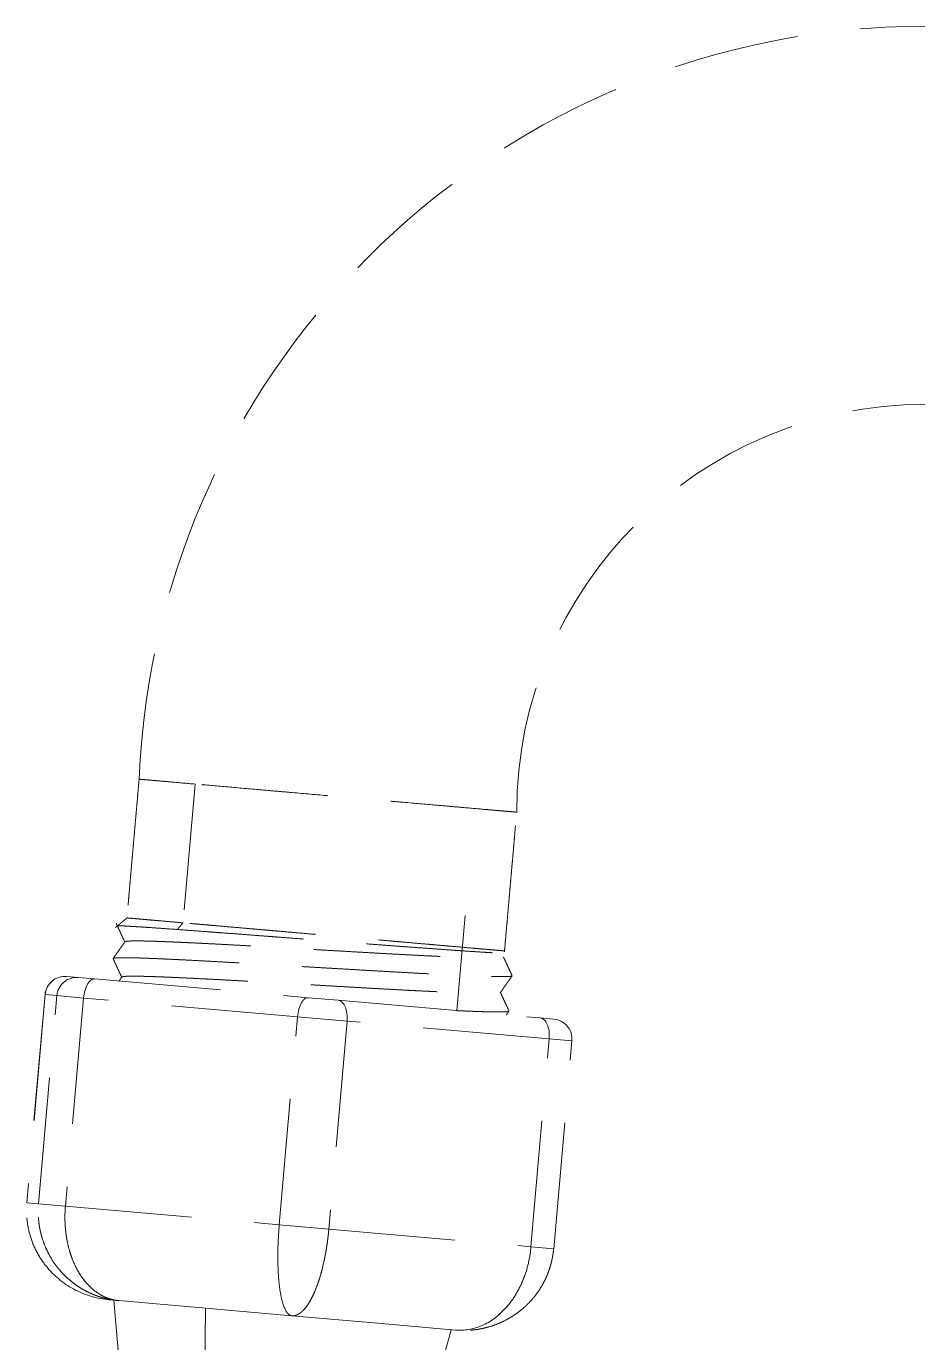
# Model space of a CAD drawing. Header units: millimetres. Extents: x 2433 to 4809, y -10272 to -6912.
# Drawn here: x 3970.9 to 4015.8, y -8203.8 to -8137.7 of the extents above; entities that cross this region are included whole.
import ezdxf

# ---------------------------------------------------------------- set-up
doc = ezdxf.new("R2010")
doc.units = ezdxf.units.MM
doc.linetypes.add('HIDDEN', pattern=[9.525, 6.35, -3.175])
doc.linetypes.add('HIDDEN2', pattern=[4.7625, 3.175, -1.5875])
doc.layers.add('HIDDEN', color=252, linetype='HIDDEN2', lineweight=13)

msp = doc.modelspace()

# ---------------------------------------------------------------- linework, layer by layer
at = {"layer": 'HIDDEN', "linetype": 'HIDDEN', "lineweight": 18, "extrusion": (-1, -2.22045e-16, 0)}
for p, q in [((3979.432, -8175.774), (3978.822, -8182.747)), ((3992.992, -8182.381), (3992.574, -8187.162)), ((3972.967, -8185.447), (3972.966, -8185.447)), ((3972.967, -8185.447), (3973.556, -8185.499)), ((3974.365, -8185.569), (3973.556, -8185.499)), ((3974.365, -8185.569), (3985.107, -8186.509)), ((3971.882, -8186.356), (3970.967, -8196.816)), ((3971.885, -8186.356), (3970.97, -8196.816)), ((3971.559, -8196.868), (3972.474, -8186.408)), ((3971.882, -8186.356), (3971.885, -8186.356)), ((3972.474, -8186.408), (3971.885, -8186.356)), ((3973.823, -8186.526), (3972.474, -8186.408)), ((3973.823, -8186.526), (3972.907, -8196.986)), ((3984.564, -8187.466), (3973.823, -8186.526)), ((3985.107, -8186.509), (3986.6, -8186.64)), ((3986.6, -8186.64), (3996.753, -8187.528)), ((3983.649, -8197.926), (3984.564, -8187.466)), ((3984.564, -8187.466), (3987.052, -8187.683)), ((3987.052, -8187.683), (3986.137, -8198.143)), ((3997.205, -8188.571), (3987.052, -8187.683)), ((3996.753, -8187.528), (3997.438, -8187.588)), ((3996.29, -8199.031), (3997.205, -8188.571)), ((3998.347, -8188.671), (3997.205, -8188.571)), ((3997.432, -8199.131), (3998.347, -8188.671)), ((3970.97, -8196.816), (3970.967, -8196.816)), ((3970.97, -8196.816), (3971.559, -8196.868)), ((3972.907, -8196.986), (3971.559, -8196.868)), ((3972.907, -8196.986), (3983.649, -8197.926)), ((3983.649, -8197.926), (3986.137, -8198.143)), ((3986.137, -8198.143), (3996.29, -8199.031)), ((3996.29, -8199.031), (3997.432, -8199.131)), ((3975.35, -8201.717), (3975.111, -8201.696)), ((3975.34, -8201.716), (3975.612, -8204.828)), ((3975.588, -8201.737), (3975.35, -8201.717)), ((3979.936, -8202.118), (3975.588, -8201.737)), ((3979.915, -8205.205), (3979.936, -8202.118)), ((3984.284, -8202.498), (3979.936, -8202.118)), ((3988.393, -8202.858), (3984.284, -8202.498)), ((3992.503, -8203.217), (3988.393, -8202.858)), ((3991.466, -8206.215), (3992.275, -8203.197))]:
    msp.add_line(p, q, dxfattribs=at)
at = {"layer": 'HIDDEN', "linetype": 'HIDDEN', "lineweight": 18, "extrusion": (0, 0, -1)}
for radius, start in [(39.5, 2.40747), (20.5, 360)]:
    msp.add_arc((-4016.073, -8177.186), radius, start, 90, dxfattribs=at)
at = {"layer": 'HIDDEN', "linetype": 'HIDDEN', "lineweight": 18}
for centre, start, end in [((3972.878, -8186.443), 85, 175), ((3997.351, -8188.584), 355, 85)]:
    msp.add_arc(centre, 1, start, end, dxfattribs=at)
for centre, major_axis, ratio, start_param, end_param in [((3972.88, -8186.443), (-0.087, -0.996), 0.998812, 3.141593, 4.712389), ((3973.469, -8186.495), (-0.087, -0.996), 0.998812, 3.141593, 4.712389), ((3974.278, -8186.566), (0.087, 0.996), 0.457207, 0, 1.570796), ((3985.02, -8187.505), (0.087, 0.996), 0.457207, 0, 1.570796), ((3986.512, -8187.636), (0.087, 0.996), 0.541605, 4.712389, 6.283185), ((3996.666, -8188.524), (0.087, 0.996), 0.541605, 4.712389, 6.283185)]:
    msp.add_ellipse(centre, major_axis=major_axis, ratio=ratio, start_param=start_param, end_param=end_param, dxfattribs=at)
for points, degree in [([(3976.608, -8175.527), (3976.303, -8179.013), (3975.998, -8182.5)], 2), ([(3994.959, -8184.202), (3995.268, -8180.67), (3995.577, -8177.138)], 2), ([(3976.002, -8182.497), (3975.714, -8182.738), (3975.426, -8182.98)], 2), ([(3975.458, -8182.778), (3975.673, -8183.241), (3975.888, -8183.705)], 2), ([(3978.813, -8182.746), (3978.53, -8183.083)], 1), ([(3978.822, -8182.747), (3978.819, -8182.747), (3978.816, -8182.747), (3978.813, -8182.746)], 3), ([(3975.891, -8183.7), (3975.598, -8184.121), (3975.304, -8184.543)], 2), ([(3995.344, -8185.402), (3995.127, -8184.937), (3994.911, -8184.471)], 2), ([(3975.303, -8184.551), (3975.518, -8185.015), (3975.733, -8185.478)], 2), ([(3975.736, -8185.474), (3975.665, -8185.575), (3975.594, -8185.677)], 2), ([(3994.756, -8186.253), (3995.049, -8185.832), (3995.343, -8185.411)], 2), ([(3995.188, -8187.176), (3994.973, -8186.712), (3994.759, -8186.249)], 2), ([(3995.052, -8187.379), (3995.12, -8187.282), (3995.188, -8187.184)], 2)]:
    msp.add_open_spline(points, degree=degree, dxfattribs=at)
for points, knots in [([(3979.432, -8175.774), (3978.991, -8175.735), (3978.595, -8175.701), (3978.07, -8175.655), (3977.907, -8175.64), (3977.61, -8175.614), (3977.342, -8175.591), (3977.129, -8175.572), (3976.945, -8175.556), (3976.866, -8175.549), (3976.677, -8175.533), (3976.613, -8175.527), (3976.608, -8175.527), (3976.608, -8175.527), (3976.608, -8175.527)], [0, 0, 0, 0, 0.247938, 0.247938, 0.371906, 0.371906, 0.495875, 0.619844, 0.619844, 0.743813, 0.743813, 0.99175, 0.99175, 1, 1, 1, 1]), ([(3995.573, -8177.186), (3995.573, -8177.186), (3995.517, -8177.181), (3995.344, -8177.166), (3995.269, -8177.159), (3995.092, -8177.144), (3994.886, -8177.126), (3994.625, -8177.103), (3994.336, -8177.078), (3994.176, -8177.064), (3993.66, -8177.019), (3993.27, -8176.984), (3992.618, -8176.927), (3992.389, -8176.907), (3991.909, -8176.865), (3991.659, -8176.843), (3990.889, -8176.776), (3990.346, -8176.729), (3989.488, -8176.654), (3989.193, -8176.628), (3988.599, -8176.576), (3988.299, -8176.55), (3987.393, -8176.47), (3986.778, -8176.416), (3985.527, -8176.307), (3984.91, -8176.253), (3984.001, -8176.173), (3983.7, -8176.147), (3983.104, -8176.095), (3982.808, -8176.069), (3981.944, -8175.993), (3981.398, -8175.946), (3980.363, -8175.855), (3979.872, -8175.812), (3979.432, -8175.774)], [0, 0, 0, 0, 0.080915, 0.080915, 0.122691, 0.122691, 0.164468, 0.206245, 0.206245, 0.248021, 0.248021, 0.331574, 0.331574, 0.373351, 0.373351, 0.415128, 0.415128, 0.498681, 0.498681, 0.540457, 0.540457, 0.582234, 0.582234, 0.665787, 0.665787, 0.74934, 0.74934, 0.791117, 0.791117, 0.832894, 0.832894, 0.916447, 0.916447, 1, 1, 1, 1]), ([(3975.517, -8182.905), (3975.516, -8182.903), (3975.519, -8182.902), (3975.538, -8182.898), (3975.566, -8182.898), (3975.62, -8182.898), (3975.631, -8182.898), (3975.656, -8182.899), (3975.67, -8182.899), (3975.713, -8182.9), (3975.746, -8182.901), (3975.854, -8182.906), (3975.94, -8182.91), (3976.139, -8182.92), (3976.253, -8182.926), (3976.445, -8182.938), (3976.512, -8182.942), (3976.618, -8182.949), (3976.655, -8182.952), (3976.729, -8182.957), (3976.768, -8182.959), (3976.962, -8182.972), (3977.13, -8182.984), (3977.49, -8183.008), (3977.681, -8183.022), (3978.088, -8183.051), (3978.303, -8183.066), (3978.53, -8183.083)], [0, 0, 0, 0, 0.058024, 0.058024, 0.175771, 0.175771, 0.205208, 0.205208, 0.234645, 0.234645, 0.293518, 0.293518, 0.411265, 0.411265, 0.529012, 0.529012, 0.587886, 0.587886, 0.617322, 0.617322, 0.646759, 0.646759, 0.764506, 0.764506, 0.882253, 0.882253, 1, 1, 1, 1]), ([(3978.813, -8182.746), (3978.591, -8182.727), (3978.381, -8182.709), (3977.985, -8182.675), (3977.799, -8182.658), (3977.539, -8182.635), (3977.455, -8182.628), (3977.294, -8182.614), (3977.216, -8182.607), (3977.123, -8182.599), (3977.105, -8182.597), (3977.068, -8182.594), (3977.05, -8182.592), (3976.997, -8182.588), (3976.963, -8182.585), (3976.862, -8182.576), (3976.798, -8182.57), (3976.618, -8182.554), (3976.512, -8182.545), (3976.375, -8182.533), (3976.333, -8182.53), (3976.256, -8182.523), (3976.221, -8182.52), (3976.174, -8182.516), (3976.159, -8182.515), (3976.132, -8182.512), (3976.093, -8182.509), (3976.064, -8182.506), (3976.016, -8182.502), (3976, -8182.5), (3975.998, -8182.5), (3975.998, -8182.5), (3975.998, -8182.5)], [0, 0, 0, 0, 0.124226, 0.124226, 0.248451, 0.248451, 0.310564, 0.310564, 0.372677, 0.372677, 0.388205, 0.388205, 0.403733, 0.403733, 0.43479, 0.43479, 0.496903, 0.496903, 0.621128, 0.621128, 0.683241, 0.683241, 0.745354, 0.745354, 0.776411, 0.776411, 0.807467, 0.86958, 0.86958, 0.993805, 0.993805, 1, 1, 1, 1]), ([(3978.53, -8183.083), (3978.76, -8183.099), (3978.999, -8183.117), (3979.497, -8183.154), (3979.755, -8183.173), (3980.09, -8183.198), (3980.157, -8183.204), (3980.293, -8183.214), (3980.362, -8183.219), (3980.568, -8183.234), (3980.707, -8183.245), (3981.128, -8183.276), (3981.415, -8183.298), (3981.999, -8183.343), (3982.297, -8183.365), (3982.753, -8183.401), (3982.906, -8183.412), (3983.1, -8183.427), (3983.139, -8183.43), (3983.216, -8183.436), (3983.255, -8183.439), (3983.372, -8183.448), (3983.45, -8183.454), (3983.841, -8183.484), (3984.154, -8183.508), (3984.781, -8183.556), (3985.096, -8183.58), (3985.727, -8183.628), (3986.043, -8183.652), (3986.399, -8183.679), (3986.478, -8183.685), (3986.558, -8183.691), (3986.676, -8183.7), (3986.913, -8183.718), (3987.146, -8183.736), (3987.611, -8183.771), (3987.916, -8183.794), (3988.518, -8183.84), (3988.815, -8183.862), (3989.253, -8183.895), (3989.398, -8183.905), (3989.614, -8183.921), (3989.686, -8183.927), (3989.828, -8183.937), (3989.898, -8183.943), (3990.248, -8183.969), (3990.518, -8183.988), (3991.041, -8184.026), (3991.294, -8184.045), (3991.781, -8184.079), (3992.015, -8184.096), (3992.297, -8184.115), (3992.352, -8184.119), (3992.462, -8184.127), (3992.516, -8184.131), (3992.676, -8184.142), (3992.779, -8184.149), (3993.079, -8184.17), (3993.266, -8184.182), (3993.615, -8184.206), (3993.777, -8184.216), (3994.001, -8184.23), (3994.072, -8184.234), (3994.157, -8184.239), (3994.174, -8184.24), (3994.207, -8184.242), (3994.256, -8184.245), (3994.303, -8184.247), (3994.454, -8184.256), (3994.559, -8184.261), (3994.74, -8184.27), (3994.816, -8184.273), (3994.907, -8184.276), (3994.934, -8184.277), (3994.979, -8184.277), (3994.998, -8184.277), (3995.044, -8184.276), (3995.058, -8184.274), (3995.055, -8184.267), (3995.038, -8184.263), (3994.973, -8184.251), (3994.925, -8184.244), (3994.845, -8184.233), (3994.82, -8184.23), (3994.792, -8184.227), (3994.773, -8184.224), (3994.763, -8184.223), (3994.713, -8184.217), (3994.67, -8184.211), (3994.529, -8184.194), (3994.42, -8184.182), (3994.174, -8184.155), (3994.037, -8184.14), (3993.809, -8184.116), (3993.73, -8184.108), (3993.605, -8184.095), (3993.563, -8184.091), (3993.498, -8184.084), (3993.476, -8184.082), (3993.431, -8184.077), (3993.409, -8184.075), (3993.231, -8184.057), (3993.067, -8184.04), (3992.893, -8184.023)], [0, 0, 0, 0, 0.032401, 0.032401, 0.064801, 0.064801, 0.072902, 0.072902, 0.081002, 0.081002, 0.097202, 0.097202, 0.129603, 0.129603, 0.162004, 0.162004, 0.178204, 0.178204, 0.182254, 0.182254, 0.186304, 0.186304, 0.194404, 0.194404, 0.226805, 0.226805, 0.259206, 0.259206, 0.291607, 0.291607, 0.295657, 0.299707, 0.299707, 0.307807, 0.324007, 0.324007, 0.356408, 0.356408, 0.388809, 0.388809, 0.405009, 0.405009, 0.413109, 0.413109, 0.42121, 0.42121, 0.45361, 0.45361, 0.486011, 0.486011, 0.518412, 0.518412, 0.526512, 0.526512, 0.534612, 0.534612, 0.550812, 0.550812, 0.583213, 0.583213, 0.615614, 0.615614, 0.631814, 0.631814, 0.635864, 0.635864, 0.639914, 0.648015, 0.648015, 0.680415, 0.680415, 0.712816, 0.712816, 0.729016, 0.729016, 0.745217, 0.745217, 0.777618, 0.777618, 0.810018, 0.810018, 0.842419, 0.842419, 0.850519, 0.854569, 0.854569, 0.858619, 0.858619, 0.87482, 0.87482, 0.907221, 0.907221, 0.939621, 0.939621, 0.955822, 0.955822, 0.963922, 0.963922, 0.967972, 0.967972, 0.972022, 0.972022, 1, 1, 1, 1]), ([(3994.963, -8184.159), (3994.963, -8184.159), (3994.95, -8184.158), (3994.909, -8184.155), (3994.891, -8184.153), (3994.863, -8184.151), (3994.857, -8184.151), (3994.845, -8184.15), (3994.826, -8184.148), (3994.806, -8184.146), (3994.761, -8184.142), (3994.695, -8184.136), (3994.614, -8184.129), (3994.482, -8184.117), (3994.379, -8184.108), (3994.146, -8184.088), (3994.014, -8184.076), (3993.795, -8184.058), (3993.719, -8184.051), (3993.56, -8184.037), (3993.478, -8184.03), (3993.222, -8184.008), (3993.04, -8183.992), (3992.651, -8183.957), (3992.444, -8183.939), (3992.171, -8183.915), (3992.088, -8183.908), (3992.003, -8183.9), (3991.946, -8183.895), (3991.917, -8183.893), (3991.773, -8183.88), (3991.656, -8183.87), (3991.417, -8183.849), (3991.174, -8183.828), (3990.923, -8183.806), (3990.539, -8183.773), (3990.276, -8183.75), (3989.868, -8183.714), (3989.661, -8183.696), (3989.449, -8183.677), (3989.307, -8183.664), (3989.235, -8183.658), (3989.019, -8183.639), (3988.875, -8183.627), (3988.583, -8183.601), (3988.437, -8183.589), (3987.994, -8183.55), (3987.696, -8183.524), (3987.091, -8183.471), (3986.786, -8183.444), (3986.399, -8183.41), (3986.321, -8183.404), (3986.205, -8183.393), (3986.166, -8183.39), (3986.088, -8183.383), (3985.893, -8183.366), (3985.699, -8183.349), (3985.234, -8183.308), (3984.926, -8183.281), (3984.312, -8183.228), (3984.006, -8183.201), (3983.55, -8183.161), (3983.398, -8183.148), (3983.171, -8183.128), (3983.095, -8183.122), (3982.944, -8183.108), (3982.869, -8183.102), (3982.645, -8183.082), (3982.349, -8183.056), (3982.06, -8183.03), (3981.631, -8182.993), (3981.351, -8182.969), (3980.804, -8182.921), (3980.537, -8182.898), (3980.211, -8182.869), (3980.146, -8182.864), (3980.018, -8182.852), (3979.954, -8182.847), (3979.765, -8182.83), (3979.641, -8182.819), (3979.399, -8182.798), (3979.28, -8182.787), (3979.047, -8182.767), (3978.933, -8182.757), (3978.822, -8182.747)], [0, 0, 0, 0, 0.039344, 0.039344, 0.060228, 0.060228, 0.065449, 0.065449, 0.07067, 0.081112, 0.081112, 0.101996, 0.12288, 0.12288, 0.164647, 0.164647, 0.206415, 0.206415, 0.227299, 0.227299, 0.248183, 0.248183, 0.28995, 0.28995, 0.331718, 0.331718, 0.34216, 0.347381, 0.347381, 0.352602, 0.352602, 0.373486, 0.373486, 0.394369, 0.415253, 0.415253, 0.457021, 0.457021, 0.477905, 0.488347, 0.488347, 0.498788, 0.498788, 0.519672, 0.519672, 0.540556, 0.540556, 0.582324, 0.582324, 0.624091, 0.624091, 0.634533, 0.634533, 0.639754, 0.639754, 0.644975, 0.665859, 0.665859, 0.707627, 0.707627, 0.749394, 0.749394, 0.770278, 0.770278, 0.78072, 0.78072, 0.791162, 0.791162, 0.812046, 0.832929, 0.832929, 0.874697, 0.874697, 0.916465, 0.916465, 0.926907, 0.926907, 0.937349, 0.937349, 0.958232, 0.958232, 0.979116, 0.979116, 1, 1, 1, 1]), ([(3975.111, -8201.696), (3974.518, -8201.644), (3973.935, -8201.475), (3972.878, -8200.93), (3972.404, -8200.554), (3971.829, -8199.876), (3971.66, -8199.632), (3971.373, -8199.115), (3971.255, -8198.843), (3971.075, -8198.281), (3971.013, -8197.991), (3970.948, -8197.406), (3970.944, -8197.11), (3970.97, -8196.816)], [0, 0, 0, 0, 0.25, 0.25, 0.5, 0.5, 0.625, 0.625, 0.75, 0.75, 0.875, 0.875, 1, 1, 1, 1]), ([(3975.588, -8201.737), (3975.577, -8201.736), (3975.554, -8201.734), (3975.521, -8201.731), (3975.488, -8201.728), (3975.456, -8201.724), (3975.423, -8201.72), (3975.391, -8201.716), (3975.36, -8201.711), (3975.328, -8201.707), (3975.297, -8201.702), (3975.266, -8201.697), (3975.235, -8201.692), (3975.205, -8201.687), (3975.175, -8201.681), (3975.145, -8201.676), (3975.116, -8201.67), (3975.086, -8201.664), (3975.058, -8201.658), (3975.029, -8201.652), (3975.001, -8201.646), (3974.973, -8201.639), (3974.945, -8201.633), (3974.917, -8201.626), (3974.89, -8201.619), (3974.863, -8201.612), (3974.837, -8201.605), (3974.81, -8201.598), (3974.784, -8201.591), (3974.759, -8201.583), (3974.733, -8201.576), (3974.708, -8201.568), (3974.683, -8201.561), (3974.658, -8201.553), (3974.634, -8201.546), (3974.61, -8201.538), (3974.586, -8201.53), (3974.563, -8201.522), (3974.54, -8201.514), (3974.517, -8201.506), (3974.494, -8201.498), (3974.472, -8201.49), (3974.45, -8201.482), (3974.428, -8201.474), (3974.407, -8201.466), (3974.386, -8201.458), (3974.365, -8201.45), (3974.344, -8201.441), (3974.324, -8201.433), (3974.304, -8201.425), (3974.284, -8201.417), (3974.264, -8201.409), (3974.245, -8201.4), (3974.226, -8201.392), (3974.207, -8201.384), (3974.189, -8201.376), (3974.171, -8201.368), (3974.153, -8201.36), (3974.135, -8201.351), (3974.118, -8201.343), (3974.1, -8201.335), (3974.084, -8201.327), (3974.067, -8201.319), (3974.051, -8201.312), (3974.035, -8201.304), (3974.019, -8201.296), (3974.003, -8201.288), (3973.895, -8201.234), (3973.701, -8201.126), (3973.434, -8200.951), (3973.189, -8200.764), (3972.964, -8200.568), (3972.76, -8200.364), (3972.532, -8200.105), (3972.291, -8199.78), (3972.055, -8199.382), (3971.864, -8198.97), (3971.759, -8198.666), (3971.706, -8198.482), (3971.689, -8198.418), (3971.673, -8198.354), (3971.658, -8198.291), (3971.644, -8198.226), (3971.63, -8198.162), (3971.618, -8198.098), (3971.606, -8198.033), (3971.596, -8197.969), (3971.586, -8197.904), (3971.577, -8197.839), (3971.57, -8197.774), (3971.563, -8197.71), (3971.557, -8197.645), (3971.552, -8197.58), (3971.548, -8197.515), (3971.545, -8197.45), (3971.543, -8197.385), (3971.541, -8197.32), (3971.541, -8197.255), (3971.542, -8197.19), (3971.543, -8197.126), (3971.546, -8197.061), (3971.549, -8196.996), (3971.553, -8196.932), (3971.557, -8196.889), (3971.559, -8196.868)], [0, 0, 0, 0, 0.004895, 0.009754, 0.014575, 0.019359, 0.024106, 0.028816, 0.033489, 0.038124, 0.042723, 0.047284, 0.051808, 0.056296, 0.060746, 0.065158, 0.069534, 0.073873, 0.078174, 0.082439, 0.086666, 0.090856, 0.095009, 0.099125, 0.103204, 0.107246, 0.11125, 0.115218, 0.119148, 0.123042, 0.126898, 0.130717, 0.134499, 0.138243, 0.141951, 0.145621, 0.149255, 0.152851, 0.15641, 0.159932, 0.163417, 0.166865, 0.170276, 0.17365, 0.176986, 0.180285, 0.183548, 0.186773, 0.189961, 0.193112, 0.196226, 0.199302, 0.202342, 0.205344, 0.20831, 0.211238, 0.214129, 0.216983, 0.2198, 0.22258, 0.225323, 0.228028, 0.230697, 0.233328, 0.235923, 0.23848, 0.241, 0.243483, 0.291074, 0.337066, 0.381462, 0.424265, 0.465479, 0.505108, 0.572167, 0.63756, 0.701316, 0.763466, 0.772694, 0.78191, 0.791115, 0.800309, 0.809492, 0.818665, 0.827826, 0.836977, 0.846117, 0.855246, 0.864366, 0.873475, 0.882574, 0.891663, 0.900743, 0.909812, 0.918872, 0.927923, 0.936964, 0.945996, 0.955018, 0.964032, 0.973037, 0.982033, 0.991021, 1, 1, 1, 1]), ([(3972.907, -8196.986), (3972.906, -8196.996), (3972.905, -8197.017), (3972.902, -8197.049), (3972.9, -8197.08), (3972.898, -8197.112), (3972.895, -8197.144), (3972.894, -8197.175), (3972.892, -8197.207), (3972.89, -8197.239), (3972.889, -8197.27), (3972.887, -8197.302), (3972.886, -8197.334), (3972.885, -8197.365), (3972.884, -8197.397), (3972.884, -8197.429), (3972.883, -8197.461), (3972.883, -8197.492), (3972.883, -8197.524), (3972.882, -8197.556), (3972.883, -8197.588), (3972.883, -8197.619), (3972.883, -8197.651), (3972.884, -8197.683), (3972.884, -8197.714), (3972.885, -8197.746), (3972.886, -8197.778), (3972.888, -8197.81), (3972.889, -8197.841), (3972.89, -8197.873), (3972.892, -8197.905), (3972.894, -8197.936), (3972.896, -8197.968), (3972.898, -8197.999), (3972.9, -8198.031), (3972.903, -8198.063), (3972.905, -8198.094), (3972.908, -8198.126), (3972.911, -8198.157), (3972.914, -8198.188), (3972.917, -8198.22), (3972.92, -8198.251), (3972.924, -8198.282), (3972.928, -8198.314), (3972.932, -8198.345), (3972.936, -8198.376), (3972.94, -8198.407), (3972.944, -8198.438), (3972.949, -8198.469), (3972.953, -8198.501), (3972.958, -8198.531), (3972.963, -8198.562), (3972.968, -8198.593), (3972.973, -8198.624), (3973.002, -8198.785), (3973.065, -8199.075), (3973.187, -8199.481), (3973.341, -8199.872), (3973.519, -8200.227), (3973.72, -8200.548), (3973.942, -8200.837), (3974.197, -8201.102), (3974.392, -8201.26), (3974.506, -8201.339), (3974.528, -8201.353), (3974.55, -8201.368), (3974.573, -8201.383), (3974.597, -8201.399), (3974.622, -8201.414), (3974.648, -8201.429), (3974.674, -8201.445), (3974.701, -8201.46), (3974.729, -8201.475), (3974.757, -8201.49), (3974.787, -8201.505), (3974.817, -8201.52), (3974.848, -8201.535), (3974.88, -8201.55), (3974.912, -8201.564), (3974.945, -8201.579), (3974.979, -8201.592), (3975.014, -8201.606), (3975.05, -8201.619), (3975.087, -8201.632), (3975.124, -8201.644), (3975.162, -8201.656), (3975.201, -8201.667), (3975.241, -8201.678), (3975.281, -8201.688), (3975.323, -8201.697), (3975.365, -8201.706), (3975.408, -8201.714), (3975.452, -8201.721), (3975.496, -8201.728), (3975.542, -8201.733), (3975.572, -8201.736), (3975.588, -8201.737)], [0, 0, 0, 0, 0.004404, 0.00881, 0.013218, 0.017628, 0.02204, 0.026454, 0.03087, 0.035289, 0.039709, 0.044132, 0.048557, 0.052984, 0.057413, 0.061845, 0.066278, 0.070714, 0.075153, 0.079593, 0.084036, 0.088481, 0.092928, 0.097378, 0.10183, 0.106285, 0.110741, 0.115201, 0.119662, 0.124126, 0.128592, 0.133061, 0.137533, 0.142006, 0.146483, 0.150961, 0.155443, 0.159926, 0.164413, 0.168902, 0.173393, 0.177887, 0.182384, 0.186883, 0.191385, 0.195889, 0.200396, 0.204906, 0.209419, 0.213934, 0.218452, 0.222972, 0.227496, 0.232022, 0.23655, 0.298699, 0.362458, 0.427857, 0.494924, 0.554949, 0.618545, 0.685727, 0.756503, 0.761506, 0.766657, 0.771957, 0.777405, 0.783002, 0.788747, 0.794641, 0.800683, 0.806874, 0.813213, 0.819701, 0.826337, 0.833121, 0.840054, 0.847136, 0.854366, 0.861745, 0.869272, 0.876948, 0.884772, 0.892744, 0.900865, 0.909135, 0.917553, 0.92612, 0.934835, 0.943699, 0.952711, 0.961872, 0.971181, 0.980639, 0.990245, 1, 1, 1, 1]), ([(3983.649, -8197.926), (3983.624, -8198.219), (3983.605, -8198.513), (3983.58, -8199.091), (3983.575, -8199.375), (3983.579, -8199.921), (3983.588, -8200.184), (3983.62, -8200.678), (3983.643, -8200.91), (3983.731, -8201.545), (3983.816, -8201.887), (3984.025, -8202.358), (3984.149, -8202.486), (3984.284, -8202.498)], [0, 0, 0, 0, 0.125, 0.125, 0.25, 0.25, 0.375, 0.375, 0.5, 0.5, 0.75, 0.75, 1, 1, 1, 1]), ([(3986.137, -8198.143), (3986.136, -8198.154), (3986.134, -8198.175), (3986.131, -8198.206), (3986.128, -8198.238), (3986.125, -8198.269), (3986.122, -8198.301), (3986.119, -8198.332), (3986.116, -8198.364), (3986.112, -8198.395), (3986.109, -8198.427), (3986.106, -8198.458), (3986.102, -8198.49), (3986.099, -8198.521), (3986.095, -8198.553), (3986.091, -8198.584), (3986.087, -8198.616), (3986.083, -8198.647), (3986.079, -8198.679), (3986.075, -8198.71), (3986.071, -8198.741), (3986.067, -8198.773), (3986.063, -8198.804), (3986.059, -8198.835), (3986.054, -8198.867), (3986.05, -8198.898), (3986.045, -8198.929), (3986.041, -8198.96), (3986.036, -8198.991), (3986.031, -8199.023), (3986.026, -8199.054), (3986.021, -8199.085), (3986.017, -8199.116), (3986.011, -8199.147), (3986.006, -8199.178), (3986.001, -8199.209), (3985.996, -8199.239), (3985.991, -8199.27), (3985.985, -8199.301), (3985.98, -8199.332), (3985.974, -8199.362), (3985.969, -8199.393), (3985.963, -8199.423), (3985.957, -8199.454), (3985.952, -8199.484), (3985.946, -8199.514), (3985.94, -8199.545), (3985.934, -8199.575), (3985.928, -8199.605), (3985.922, -8199.635), (3985.915, -8199.665), (3985.909, -8199.695), (3985.903, -8199.725), (3985.896, -8199.755), (3985.862, -8199.91), (3985.796, -8200.189), (3985.688, -8200.574), (3985.566, -8200.942), (3985.438, -8201.27), (3985.304, -8201.561), (3985.164, -8201.818), (3985.011, -8202.048), (3984.9, -8202.179), (3984.837, -8202.242), (3984.825, -8202.254), (3984.813, -8202.266), (3984.8, -8202.278), (3984.787, -8202.29), (3984.774, -8202.302), (3984.76, -8202.314), (3984.746, -8202.326), (3984.731, -8202.337), (3984.716, -8202.349), (3984.701, -8202.36), (3984.686, -8202.372), (3984.67, -8202.382), (3984.654, -8202.393), (3984.637, -8202.404), (3984.62, -8202.414), (3984.603, -8202.423), (3984.585, -8202.433), (3984.567, -8202.442), (3984.549, -8202.45), (3984.531, -8202.458), (3984.512, -8202.465), (3984.492, -8202.472), (3984.473, -8202.478), (3984.453, -8202.484), (3984.433, -8202.489), (3984.412, -8202.493), (3984.391, -8202.496), (3984.37, -8202.498), (3984.349, -8202.5), (3984.327, -8202.5), (3984.306, -8202.5), (3984.291, -8202.499), (3984.284, -8202.498)], [0, 0, 0, 0, 0.004404, 0.00881, 0.013218, 0.017628, 0.02204, 0.026454, 0.03087, 0.035289, 0.039709, 0.044132, 0.048557, 0.052984, 0.057413, 0.061845, 0.066278, 0.070714, 0.075153, 0.079593, 0.084036, 0.088481, 0.092928, 0.097378, 0.10183, 0.106285, 0.110741, 0.115201, 0.119662, 0.124126, 0.128592, 0.133061, 0.137533, 0.142006, 0.146483, 0.150961, 0.155443, 0.159926, 0.164413, 0.168902, 0.173393, 0.177887, 0.182384, 0.186883, 0.191385, 0.195889, 0.200396, 0.204906, 0.209419, 0.213934, 0.218452, 0.222972, 0.227496, 0.232022, 0.23655, 0.298699, 0.362458, 0.427857, 0.494924, 0.554949, 0.618545, 0.685727, 0.756503, 0.761506, 0.766657, 0.771957, 0.777405, 0.783002, 0.788747, 0.794641, 0.800683, 0.806874, 0.813213, 0.819701, 0.826337, 0.833121, 0.840054, 0.847136, 0.854366, 0.861745, 0.869272, 0.876948, 0.884772, 0.892744, 0.900865, 0.909135, 0.917553, 0.92612, 0.934835, 0.943699, 0.952711, 0.961872, 0.971181, 0.980639, 0.990245, 1, 1, 1, 1]), ([(3996.29, -8199.031), (3996.265, -8199.325), (3996.217, -8199.616), (3996.08, -8200.184), (3995.99, -8200.461), (3995.773, -8200.988), (3995.645, -8201.239), (3995.355, -8201.705), (3995.194, -8201.921), (3994.668, -8202.502), (3994.262, -8202.801), (3993.402, -8203.178), (3992.948, -8203.256), (3992.503, -8203.217)], [0, 0, 0, 0, 0.125, 0.125, 0.25, 0.25, 0.375, 0.375, 0.5, 0.5, 0.75, 0.75, 1, 1, 1, 1]), ([(3997.429, -8199.131), (3997.428, -8199.142), (3997.426, -8199.163), (3997.423, -8199.194), (3997.42, -8199.226), (3997.416, -8199.257), (3997.412, -8199.289), (3997.408, -8199.32), (3997.404, -8199.351), (3997.4, -8199.383), (3997.395, -8199.414), (3997.39, -8199.446), (3997.385, -8199.477), (3997.38, -8199.508), (3997.374, -8199.54), (3997.368, -8199.571), (3997.362, -8199.602), (3997.356, -8199.633), (3997.349, -8199.665), (3997.343, -8199.696), (3997.336, -8199.727), (3997.329, -8199.758), (3997.321, -8199.789), (3997.314, -8199.82), (3997.306, -8199.851), (3997.298, -8199.882), (3997.289, -8199.913), (3997.281, -8199.944), (3997.272, -8199.975), (3997.263, -8200.005), (3997.254, -8200.036), (3997.245, -8200.067), (3997.235, -8200.097), (3997.225, -8200.128), (3997.215, -8200.158), (3997.205, -8200.189), (3997.194, -8200.219), (3997.183, -8200.249), (3997.172, -8200.28), (3997.161, -8200.31), (3997.15, -8200.34), (3997.138, -8200.37), (3997.126, -8200.4), (3997.114, -8200.43), (3997.102, -8200.46), (3997.089, -8200.489), (3997.076, -8200.519), (3997.063, -8200.549), (3997.05, -8200.578), (3997.037, -8200.608), (3997.023, -8200.637), (3997.009, -8200.666), (3996.995, -8200.695), (3996.981, -8200.724), (3996.905, -8200.876), (3996.75, -8201.147), (3996.486, -8201.519), (3996.177, -8201.87), (3995.841, -8202.18), (3995.48, -8202.452), (3995.095, -8202.687), (3994.666, -8202.893), (3994.348, -8203.006), (3994.165, -8203.059), (3994.13, -8203.068), (3994.094, -8203.078), (3994.057, -8203.088), (3994.019, -8203.098), (3993.979, -8203.107), (3993.939, -8203.117), (3993.897, -8203.126), (3993.855, -8203.136), (3993.811, -8203.145), (3993.766, -8203.153), (3993.72, -8203.162), (3993.673, -8203.17), (3993.625, -8203.178), (3993.576, -8203.186), (3993.525, -8203.193), (3993.474, -8203.2), (3993.421, -8203.206), (3993.367, -8203.212), (3993.313, -8203.217), (3993.257, -8203.221), (3993.2, -8203.225), (3993.142, -8203.229), (3993.082, -8203.232), (3993.022, -8203.233), (3992.961, -8203.235), (3992.898, -8203.235), (3992.835, -8203.234), (3992.77, -8203.233), (3992.705, -8203.231), (3992.639, -8203.227), (3992.571, -8203.223), (3992.526, -8203.219), (3992.503, -8203.217)], [0, 0, 0, 0, 0.004404, 0.00881, 0.013218, 0.017628, 0.02204, 0.026454, 0.03087, 0.035289, 0.039709, 0.044132, 0.048557, 0.052984, 0.057413, 0.061845, 0.066278, 0.070714, 0.075153, 0.079593, 0.084036, 0.088481, 0.092928, 0.097378, 0.10183, 0.106285, 0.110741, 0.115201, 0.119662, 0.124126, 0.128592, 0.133061, 0.137533, 0.142006, 0.146483, 0.150961, 0.155443, 0.159926, 0.164413, 0.168902, 0.173393, 0.177887, 0.182384, 0.186883, 0.191385, 0.195889, 0.200396, 0.204906, 0.209419, 0.213934, 0.218452, 0.222972, 0.227496, 0.232022, 0.23655, 0.298699, 0.362458, 0.427857, 0.494924, 0.554949, 0.618545, 0.685727, 0.756503, 0.761506, 0.766657, 0.771957, 0.777405, 0.783002, 0.788747, 0.794641, 0.800683, 0.806874, 0.813213, 0.819701, 0.826337, 0.833121, 0.840054, 0.847136, 0.854366, 0.861745, 0.869272, 0.876948, 0.884772, 0.892744, 0.900865, 0.909135, 0.917553, 0.92612, 0.934835, 0.943699, 0.952711, 0.961872, 0.971181, 0.980639, 0.990245, 1, 1, 1, 1])]:
    msp.add_open_spline(points, degree=3, knots=knots, dxfattribs=at)
for points, weights, knots in [([(3975.89, -8183.709), (3975.889, -8183.707), (3975.89, -8183.705), (3975.897, -8183.616), (3977.714, -8183.686), (3979.53, -8183.755), (3982.465, -8183.923), (3985.4, -8184.09), (3988.335, -8184.258), (3991.27, -8184.425), (3993.087, -8184.495), (3994.904, -8184.564), (3994.912, -8184.476), (3994.913, -8184.474), (3994.912, -8184.471)], [0.997731649689, 0.998838248839, 1, 0.951056516295, 1, 0.951056516295, 1, 0.951056516295, 1, 0.951056516295, 1, 0.951056516295, 1, 0.998736910911, 0.997539015141], [0, 0, 0, 0.004701, 0.004701, 0.202738, 0.202738, 0.400776, 0.400776, 0.598814, 0.598814, 0.796852, 0.796852, 0.994889, 0.994889, 1, 1, 1]), ([(3975.303, -8184.551), (3975.302, -8184.549), (3975.302, -8184.547), (3975.31, -8184.458), (3977.224, -8184.536), (3979.138, -8184.614), (3982.231, -8184.796), (3985.323, -8184.977), (3988.415, -8185.158), (3991.508, -8185.339), (3993.422, -8185.417), (3995.283, -8185.493), (3995.343, -8185.411)], [0.997495664687, 0.998714044785, 1, 0.951056516295, 1, 0.951056516295, 1, 0.951056516295, 1, 0.951056516295, 1, 0.952353396574, 0.997474967629], [0, 0, 0, 0.005255, 0.005255, 0.205264, 0.205264, 0.405273, 0.405273, 0.605282, 0.605282, 0.805291, 0.805291, 1, 1, 1]), ([(3975.736, -8185.484), (3975.734, -8185.481), (3975.734, -8185.478), (3975.742, -8185.389), (3977.559, -8185.459), (3979.375, -8185.529), (3982.31, -8185.696), (3985.245, -8185.863), (3988.18, -8186.031), (3991.115, -8186.198), (3992.932, -8186.268), (3994.701, -8186.336), (3994.756, -8186.253)], [0.996953454809, 0.998426115729, 1, 0.951056516295, 1, 0.951056516295, 1, 0.951056516295, 1, 0.951056516295, 1, 0.952282767596, 0.997608943464], [0, 0, 0, 0.006422, 0.006422, 0.206139, 0.206139, 0.405855, 0.405855, 0.605571, 0.605571, 0.805287, 0.805287, 1, 1, 1]), ([(3992.542, -8187.159), (3992.93, -8187.177), (3993.267, -8187.191), (3995.127, -8187.267), (3995.187, -8187.185)], [0.985335139417, 0.991019916122, 1, 0.952374362003, 0.99743527686], [0, 0, 0, 0.158643, 0.158643, 1, 1, 1])]:
    msp.add_rational_spline(points, weights, degree=2, knots=knots, dxfattribs=at)

doc.saveas('drawing.dxf')
